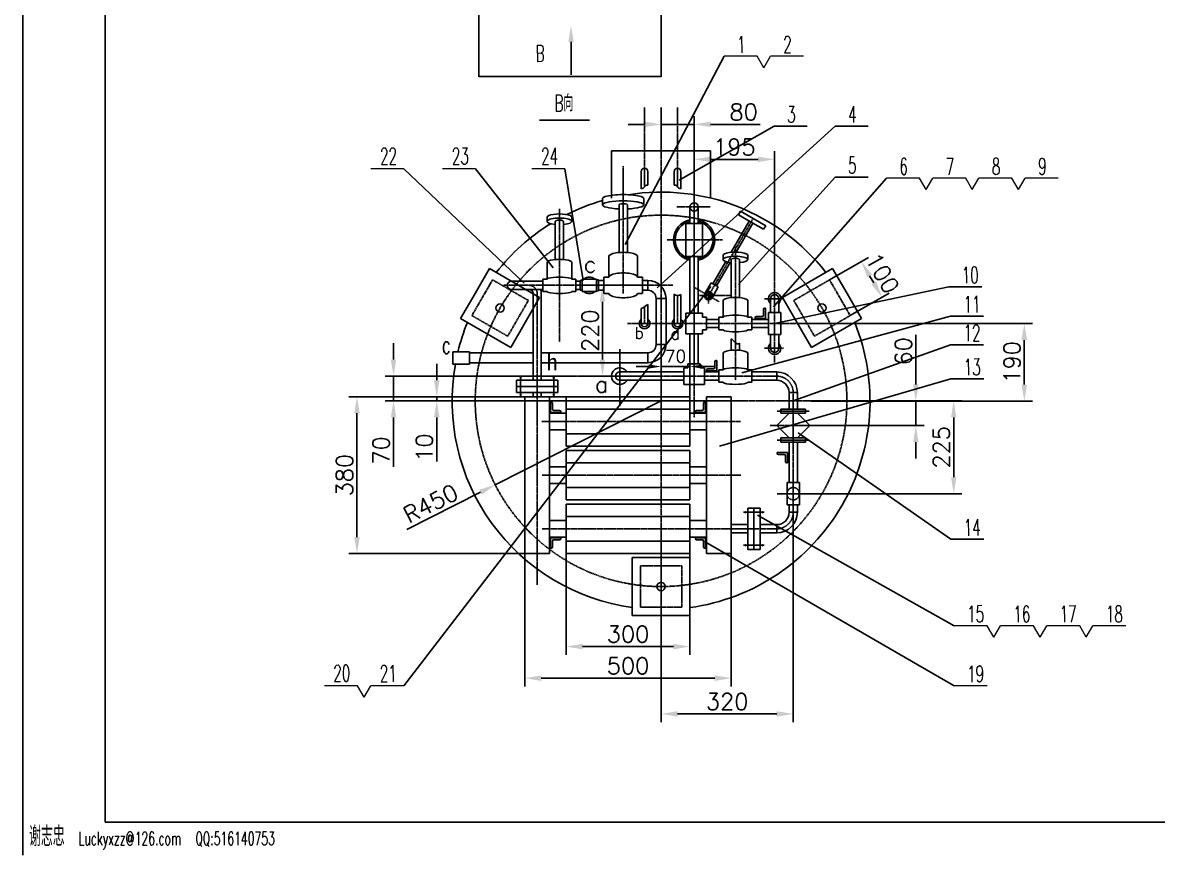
# Model space of a CAD drawing. Header units: inches. Extents: x 0 to 7007, y -4752 to 4752.
# Drawn here: x 0 to 2748, y 7 to 2018 of the extents above; entities that cross this region are included whole.
import ezdxf

# ---------------------------------------------------------------- set-up
doc = ezdxf.new("R2010")
doc.units = ezdxf.units.IN
doc.header["$MEASUREMENT"] = 0
doc.linetypes.add('DASHED2', pattern=[0.375, 0.25, -0.125])
doc.linetypes.add('DHX', pattern=[3.36, 2.5, -0.4, 0.06, -0.4])
doc.layers.add('jj', color=1, linetype='Continuous')
doc.layers.add('图层3', color=7, linetype='DASHED2')
doc.layers.add('细直线', color=7, linetype='Continuous', lineweight=15)
doc.styles.add('HZ', font='txt.shx', dxfattribs={"width": 0.6, "height": 5, "bigfont": 'hztxt.shx'})
doc.styles.get("Standard").update_dxf_attribs({"font": 'txt', "bigfont": 'gbcbig.shx'})
doc.dimstyles.get("Standard").update_dxf_attribs({"dimtxt": 0.18, "dimasz": 0.18, "dimexe": 0.18, "dimexo": 0.0625, "dimgap": 0.09, "dimtad": 0, "dimtih": 1, "dimtoh": 1, "dimdec": 4, "dimzin": 0, "dimdsep": 46, "dimtxsty": 'Standard', "dimcen": 0.09, "dimadec": 0, "dimazin": 0, "dimtfac": 1, "dimtdec": 4, "dimtofl": 0, "dimtmove": 0, "dimatfit": 3, "dimfxl": 0, "dimtolj": 1, "dimtzin": 0, "dimarcsym": 0})
doc.dimstyles.new('xie大字体ISO-25', dxfattribs={"dimtxt": 40, "dimasz": 40, "dimexe": 20, "dimexo": 0, "dimgap": 10, "dimtad": 1, "dimtxsty": 'Standard', "dimcen": 2.5, "dimadec": 0, "dimazin": 0, "dimtfac": 1, "dimtmove": 0, "dimatfit": 3, "dimfxl": 0, "dimarcsym": 0})

# ---------------------------------------------------------------- blocks, each defined once
blk = doc.blocks.new('*D46')
at = {"color": 0, "lineweight": -2}
for p, q in [((1865.9, 891), (1865.9, 322.3)), ((1545.9, 761), (1545.9, 322.3)), ((1585.9, 342.3), (1825.9, 342.3))]:
    blk.add_line(p, q, dxfattribs=at)
at = {"color": 0}
for points in [[(1585.9, 349), (1585.9, 335.6), (1545.9, 342.3)], [(1825.9, 349), (1825.9, 335.6), (1865.9, 342.3)]]:
    blk.add_solid(points, dxfattribs=at)
at = {"layer": 'DEFPOINTS', "color": 0}
for p in [(1865.9, 891), (1545.9, 761), (1865.9, 342.3)]:
    blk.add_point(p, dxfattribs=at)
at = {"color": 0, "insert": (1705.9, 372.3), "char_height": 40, "attachment_point": 5}
blk.add_mtext('320', dxfattribs=at)
blk = doc.blocks.new('*D47')
at = {"color": 0, "lineweight": -2}
for p, q in [((1002.7, 1151), (1002.7, 1191)), ((1315.9, 1111), (982.7, 1111)), ((1315.9, 1101), (982.7, 1101)), ((1002.7, 1111), (1002.7, 1101)), ((1002.7, 1061), (1002.7, 954.3))]:
    blk.add_line(p, q, dxfattribs=at)
at = {"color": 0}
for points in [[(996, 1151), (1009.3, 1151), (1002.7, 1111)], [(996, 1061), (1009.3, 1061), (1002.7, 1101)]]:
    blk.add_solid(points, dxfattribs=at)
at = {"layer": 'DEFPOINTS', "color": 0}
for p in [(1002.7, 1101), (1315.9, 1111), (1315.9, 1101)]:
    blk.add_point(p, dxfattribs=at)
at = {"color": 0, "insert": (972.7, 987.7), "char_height": 40, "attachment_point": 5, "rotation": 90}
blk.add_mtext('10', dxfattribs=at)
blk = doc.blocks.new('*D48')
at = {"color": 0, "lineweight": -2}
for p, q in [((1545.9, 1693.7), (1545.9, 1791.1)), ((1625.8, 1606.6), (1625.8, 1791.1)), ((1505.9, 1771.1), (1465.9, 1771.1)), ((1545.9, 1771.1), (1625.8, 1771.1)), ((1665.8, 1771.1), (1785.8, 1771.1))]:
    blk.add_line(p, q, dxfattribs=at)
at = {"color": 0}
for points in [[(1505.9, 1777.8), (1505.9, 1764.5), (1545.9, 1771.1)], [(1665.8, 1777.8), (1665.8, 1764.5), (1625.8, 1771.1)]]:
    blk.add_solid(points, dxfattribs=at)
at = {"layer": 'DEFPOINTS', "color": 0}
for p in [(1625.8, 1771.1), (1545.9, 1693.7), (1625.8, 1606.6)]:
    blk.add_point(p, dxfattribs=at)
at = {"color": 0, "insert": (1745.8, 1801.1), "char_height": 40, "attachment_point": 5}
blk.add_mtext('80', dxfattribs=at)
blk = doc.blocks.new('*D49')
at = {"color": 0, "lineweight": -2}
for p, q in [((1625.8, 1771.1), (1625.8, 1666.3)), ((1820.8, 1407.7), (1820.8, 1706.3)), ((1780.8, 1686.3), (1665.8, 1686.3))]:
    blk.add_line(p, q, dxfattribs=at)
at = {"color": 0}
for points in [[(1665.8, 1692.9), (1665.8, 1679.6), (1625.8, 1686.3)], [(1780.8, 1692.9), (1780.8, 1679.6), (1820.8, 1686.3)]]:
    blk.add_solid(points, dxfattribs=at)
at = {"layer": 'DEFPOINTS', "color": 0}
for p in [(1625.8, 1771.1), (1625.8, 1686.3), (1820.8, 1407.7)]:
    blk.add_point(p, dxfattribs=at)
at = {"color": 0, "insert": (1723.3, 1716.3), "char_height": 40, "attachment_point": 5}
blk.add_mtext('195', dxfattribs=at)
blk = doc.blocks.new('*D50')
at = {"color": 0, "lineweight": -2}
for p, q in [((1215.9, 1111), (789.5, 1111)), ((809.5, 1071), (809.5, 771)), ((1215.9, 731), (789.5, 731))]:
    blk.add_line(p, q, dxfattribs=at)
at = {"color": 0}
for points in [[(802.8, 1071), (816.1, 1071), (809.5, 1111)], [(802.8, 771), (816.1, 771), (809.5, 731)]]:
    blk.add_solid(points, dxfattribs=at)
at = {"layer": 'DEFPOINTS', "color": 0}
for p in [(1215.9, 1111), (809.5, 731), (1215.9, 731)]:
    blk.add_point(p, dxfattribs=at)
at = {"color": 0, "insert": (779.5, 921), "char_height": 40, "attachment_point": 5, "rotation": 90}
blk.add_mtext('380', dxfattribs=at)
blk = doc.blocks.new('*D51')
at = {"color": 0, "lineweight": -2}
for p, q in [((1215.9, 731), (1215.9, 408.9)), ((1715.9, 731), (1715.9, 408.9)), ((1255.9, 428.9), (1675.9, 428.9))]:
    blk.add_line(p, q, dxfattribs=at)
at = {"color": 0}
for points in [[(1255.9, 435.6), (1255.9, 422.2), (1215.9, 428.9)], [(1675.9, 435.6), (1675.9, 422.2), (1715.9, 428.9)]]:
    blk.add_solid(points, dxfattribs=at)
at = {"layer": 'DEFPOINTS', "color": 0}
for p in [(1215.9, 731), (1715.9, 731), (1715.9, 428.9)]:
    blk.add_point(p, dxfattribs=at)
at = {"color": 0, "insert": (1465.9, 458.9), "char_height": 40, "attachment_point": 5}
blk.add_mtext('500', dxfattribs=at)
blk = doc.blocks.new('*D54')
at = {"color": 0, "lineweight": -2}
for p, q in [((1953.9, 1394.3), (2048.2, 1448.8)), ((2050.9, 1404.1), (2060.9, 1386.8)), ((2003.9, 1307.7), (2098.2, 1362.2))]:
    blk.add_line(p, q, dxfattribs=at)
at = {"color": 0}
for points in [[(2056.7, 1407.5), (2045.1, 1400.8), (2030.9, 1438.8)], [(2066.7, 1390.2), (2055.1, 1383.5), (2080.9, 1352.2)]]:
    blk.add_solid(points, dxfattribs=at)
at = {"layer": 'DEFPOINTS', "color": 0}
for p in [(1953.9, 1394.3), (2080.9, 1352.2), (2003.9, 1307.7)]:
    blk.add_point(p, dxfattribs=at)
at = {"color": 0, "insert": (2081.9, 1410.5), "char_height": 40, "attachment_point": 5, "rotation": 300}
blk.add_mtext('100', dxfattribs=at)
blk = doc.blocks.new('*D55')
at = {"color": 0, "lineweight": -2}
for p, q in [((1500.9, 1381), (1384.1, 1381)), ((1404.1, 1341), (1404.1, 1201)), ((1545.9, 1161), (1384.1, 1161))]:
    blk.add_line(p, q, dxfattribs=at)
at = {"color": 0}
for points in [[(1397.4, 1341), (1410.7, 1341), (1404.1, 1381)], [(1397.4, 1201), (1410.7, 1201), (1404.1, 1161)]]:
    blk.add_solid(points, dxfattribs=at)
at = {"layer": 'DEFPOINTS', "color": 0}
for p in [(1500.9, 1381), (1404.1, 1161), (1545.9, 1161)]:
    blk.add_point(p, dxfattribs=at)
at = {"color": 0, "insert": (1374.1, 1271), "char_height": 40, "attachment_point": 5, "rotation": 90}
blk.add_mtext('220', dxfattribs=at)
blk = doc.blocks.new('*D56')
at = {"color": 0, "lineweight": -2}
for p, q in [((898, 1201), (898, 1241)), ((1329.6, 1161), (878, 1161)), ((898, 1161), (898, 1101)), ((1215.9, 1101), (878, 1101)), ((898, 1061), (898, 941))]:
    blk.add_line(p, q, dxfattribs=at)
at = {"color": 0}
for points in [[(891.3, 1201), (904.6, 1201), (898, 1161)], [(891.3, 1061), (904.6, 1061), (898, 1101)]]:
    blk.add_solid(points, dxfattribs=at)
at = {"layer": 'DEFPOINTS', "color": 0}
for p in [(1329.6, 1161), (898, 1101), (1215.9, 1101)]:
    blk.add_point(p, dxfattribs=at)
at = {"color": 0, "insert": (868, 981), "char_height": 40, "attachment_point": 5, "rotation": 90}
blk.add_mtext('70', dxfattribs=at)
blk = doc.blocks.new('*D57')
at = {"color": 0, "lineweight": -2}
for p, q in [((2162.8, 1141), (2162.8, 1261)), ((2119.2, 1101), (2182.8, 1101)), ((2162.8, 1041), (2162.8, 1101)), ((1865.9, 1041), (2182.8, 1041)), ((2162.8, 1001), (2162.8, 961))]:
    blk.add_line(p, q, dxfattribs=at)
at = {"color": 0}
for points in [[(2156.1, 1141), (2169.5, 1141), (2162.8, 1101)], [(2156.1, 1001), (2169.5, 1001), (2162.8, 1041)]]:
    blk.add_solid(points, dxfattribs=at)
at = {"layer": 'DEFPOINTS', "color": 0}
for p in [(2119.2, 1101), (2162.8, 1101), (1865.9, 1041)]:
    blk.add_point(p, dxfattribs=at)
at = {"color": 0, "insert": (2132.8, 1221), "char_height": 40, "attachment_point": 5, "rotation": 90}
blk.add_mtext('60', dxfattribs=at)
blk = doc.blocks.new('*D58')
at = {"color": 0, "lineweight": -2}
for p, q in [((2053.4, 1101), (2274.5, 1101)), ((2254.5, 916), (2254.5, 1061)), ((1895.9, 876), (2274.5, 876))]:
    blk.add_line(p, q, dxfattribs=at)
at = {"color": 0}
for points in [[(2247.9, 1061), (2261.2, 1061), (2254.5, 1101)], [(2247.9, 916), (2261.2, 916), (2254.5, 876)]]:
    blk.add_solid(points, dxfattribs=at)
at = {"layer": 'DEFPOINTS', "color": 0}
for p in [(2053.4, 1101), (2254.5, 1101), (1895.9, 876)]:
    blk.add_point(p, dxfattribs=at)
at = {"color": 0, "insert": (2224.5, 988.5), "char_height": 40, "attachment_point": 5, "rotation": 90}
blk.add_mtext('225', dxfattribs=at)
blk = doc.blocks.new('*D59')
at = {"color": 0, "lineweight": -2}
for p, q in [((1315.9, 731), (1315.9, 485.5)), ((1615.9, 731), (1615.9, 485.5)), ((1355.9, 505.5), (1575.9, 505.5))]:
    blk.add_line(p, q, dxfattribs=at)
at = {"color": 0}
for points in [[(1355.9, 512.2), (1355.9, 498.8), (1315.9, 505.5)], [(1575.9, 512.2), (1575.9, 498.8), (1615.9, 505.5)]]:
    blk.add_solid(points, dxfattribs=at)
at = {"layer": 'DEFPOINTS', "color": 0}
for p in [(1315.9, 731), (1615.9, 731), (1615.9, 505.5)]:
    blk.add_point(p, dxfattribs=at)
at = {"color": 0, "insert": (1465.9, 535.5), "char_height": 40, "attachment_point": 5}
blk.add_mtext('300', dxfattribs=at)
blk = doc.blocks.new('*D60')
at = {"color": 0, "lineweight": -2}
for p, q in [((1515.9, 1184.2), (1485.9, 1184.2)), ((1545.9, 1101), (1545.9, 1204.2)), ((1545.9, 1184.2), (1615.9, 1184.2)), ((1615.9, 1101), (1615.9, 1204.2)), ((1645.9, 1184.2), (1675.9, 1184.2))]:
    blk.add_line(p, q, dxfattribs=at)
at = {"color": 0}
for points in [[(1515.9, 1189.2), (1515.9, 1179.2), (1545.9, 1184.2)], [(1645.9, 1189.2), (1645.9, 1179.2), (1615.9, 1184.2)]]:
    blk.add_solid(points, dxfattribs=at)
at = {"layer": 'DEFPOINTS', "color": 0}
for p in [(1615.9, 1184.2), (1545.9, 1101), (1615.9, 1101)]:
    blk.add_point(p, dxfattribs=at)
at = {"color": 0, "insert": (1580.9, 1209.2), "char_height": 30, "attachment_point": 5}
blk.add_mtext('70', dxfattribs=at)
blk = doc.blocks.new('*D61')
at = {"color": 0, "lineweight": -2}
for p, q in [((1893, 1288.5), (2445.5, 1288.5)), ((2425.5, 1248.5), (2425.5, 1140.4)), ((1909.4, 1100.4), (2445.5, 1100.4))]:
    blk.add_line(p, q, dxfattribs=at)
at = {"color": 0}
for points in [[(2418.8, 1248.5), (2432.2, 1248.5), (2425.5, 1288.5)], [(2418.8, 1140.4), (2432.2, 1140.4), (2425.5, 1100.4)]]:
    blk.add_solid(points, dxfattribs=at)
at = {"layer": 'DEFPOINTS', "color": 0}
for p in [(1893, 1288.5), (1909.4, 1100.4), (2425.5, 1100.4)]:
    blk.add_point(p, dxfattribs=at)
at = {"color": 0, "insert": (2395.5, 1194.4), "char_height": 40, "attachment_point": 5, "rotation": 90}
blk.add_mtext('190', dxfattribs=at)
blk = doc.blocks.new('*D72')
at = {"color": 0, "lineweight": -2}
for p, q in [((1545.9, 1101), (1144.4, 897.8)), ((930.2, 789.4), (1108.7, 879.7))]:
    blk.add_line(p, q, dxfattribs=at)
at = {"color": 0}
blk.add_solid([(1105.7, 885.6), (1111.7, 873.7), (1144.4, 897.8)], dxfattribs=at)
at = {"layer": 'DEFPOINTS', "color": 0}
for p in [(1545.9, 1101), (1144.4, 897.8)]:
    blk.add_point(p, dxfattribs=at)
at = {"color": 0, "insert": (988.1, 852.3), "char_height": 40, "attachment_point": 5, "rotation": 26.85}
blk.add_mtext('R450', dxfattribs=at)
blk = doc.blocks.new('*D160')
at = {"layer": 'DEFPOINTS', "color": 0}
for p in [(1545.9, 2540.3), (1104.9, 2236.3), (1104.9, 1886.7)]:
    blk.add_point(p, dxfattribs=at)
at = {"layer": 'jj', "color": 0, "lineweight": -2}
for p, q in [((1545.9, 2540.2), (1545.9, 1886.6)), ((1104.9, 2236.2), (1104.9, 1886.6)), ((1105, 1886.7), (1324.7, 1886.7)), ((1545.7, 1886.7), (1326, 1886.7))]:
    blk.add_line(p, q, dxfattribs=at)
at = {"layer": 'jj', "color": 0}
for points in [[(1105, 1886.8), (1105, 1886.7), (1104.9, 1886.7)], [(1545.7, 1886.8), (1545.7, 1886.7), (1545.9, 1886.7)]]:
    blk.add_solid(points, dxfattribs=at)
at = {"layer": 'jj', "color": 0, "insert": (1325.4, 1886.7), "char_height": 0.18, "attachment_point": 5}
blk.add_mtext('\\A1;441.0000', dxfattribs=at)

msp = doc.modelspace()

# ---------------------------------------------------------------- linework, layer by layer
at = {"color": 0}
for p, q in [((0.00001, 4752), (0.00001, 0)), ((200.00001, 4672), (200.00001, 80)), ((1459.21632, 1480.01363), (1698.47903, 1936.14069)), ((1251.56133, 1781.11001), (1372.71938, 1781.11001)), ((1536.38592, 1374.90524), (1967.28715, 1766.88428)), ((1819.74167, 1766.88428), (1589.98839, 1636.07506)), ((1819.74167, 1766.88428), (1899.74167, 1766.88428)), ((1967.28715, 1766.88428), (2047.28715, 1766.88428)), ((1665.85114, 1706.99573), (1425.85114, 1706.99573)), ((1425.85114, 1706.99573), (1425.85114, 1592.56057)), ((1665.85114, 1706.99573), (1665.85114, 1592.56057)), ((1214.65793, 1386.27868), (923.05047, 1663.16467)), ((1284.38747, 1423.46552), (1096.87382, 1663.16467)), ((1356.98812, 1392.73553), (1313.16872, 1663.16467)), ((1497.85114, 1614.72401), (1497.85114, 1656.99573)), ((1513.85114, 1623.42179), (1513.85114, 1656.99573)), ((1577.85114, 1623.42179), (1577.85114, 1656.99573)), ((1593.85114, 1614.72401), (1593.85114, 1656.99573)), ((1732.96698, 1382.68028), (1967.28715, 1643.52582)), ((1818.20144, 1328.86072), (2091.56944, 1640.57207)), ((1967.28715, 1643.52582), (2047.28715, 1643.52582)), ((1404.17818, 1575.99573), (1404.17818, 1590.99573)), ((1444.17818, 1460.57887), (1444.17818, 1575.99573)), ((1464.17818, 1460.57887), (1464.17818, 1575.99573)), ((1504.17818, 1590.99573), (1504.17818, 1575.99573)), ((1615.84727, 1530.99573), (1615.84727, 1570.99573)), ((1635.84727, 1530.99573), (1635.84727, 1570.99573)), ((1269.72228, 1535.99573), (1269.72228, 1545.99573)), ((1329.72228, 1535.99573), (1329.72228, 1545.99573)), ((1738.54025, 1560.55721), (1733.54025, 1551.89696)), ((1733.54025, 1551.89696), (1768.18127, 1531.89696)), ((1799.16203, 1525.55721), (1738.54025, 1560.55721)), ((1289.72228, 1443.5382), (1289.72228, 1535.99573)), ((1309.72228, 1443.5382), (1309.72228, 1535.99573)), ((1645.84727, 1530.99573), (1605.84727, 1530.99573)), ((1605.84727, 1530.99573), (1605.84727, 1450.99573)), ((1645.84727, 1530.99573), (1645.84727, 1450.99573)), ((1715.70597, 1461.00708), (1759.52101, 1536.89696)), ((1727.51772, 1461.46562), (1768.18127, 1531.89696)), ((1768.18127, 1531.89696), (1794.16203, 1516.89696)), ((1794.16203, 1516.89696), (1799.16203, 1525.55721)), ((1269.72228, 1395.99573), (1269.72228, 1435.99573)), ((1329.72228, 1395.99573), (1329.72228, 1435.99573)), ((1419.17818, 1400.99573), (1419.17818, 1450.99573)), ((1489.17818, 1400.99573), (1489.17818, 1450.99573)), ((1645.84727, 1450.99573), (1605.84727, 1450.99573)), ((1615.84727, 1313.47804), (1615.84727, 1450.99573)), ((1635.84727, 1313.47804), (1635.84727, 1450.99573)), ((1671.52101, 1384.47649), (1702.65568, 1438.40331)), ((1680.18127, 1379.47649), (1712.96154, 1436.25359)), ((1695.84727, 1443.47804), (1695.84727, 1453.47804)), ((1715.84727, 1351.02051), (1715.84727, 1443.47804)), ((1735.84727, 1351.02051), (1735.84727, 1443.47804)), ((1755.84727, 1443.47804), (1755.84727, 1453.47804)), ((1095.51793, 1360.99573), (1130.51793, 1421.6175)), ((1251.76149, 1351.6175), (1130.51793, 1421.6175)), ((1961.18435, 1421.6175), (1839.94079, 1351.6175)), ((1996.18435, 1360.99573), (1961.18435, 1421.6175)), ((1666.60334, 1378.14079), (923.05047, 410.61678)), ((1259.72228, 1390.99573), (1183.55641, 1390.99573)), ((1269.72228, 1395.99573), (1259.72228, 1395.99573)), ((1259.72228, 1370.99573), (1259.72228, 1395.99573)), ((1339.72228, 1395.99573), (1329.72228, 1395.99573)), ((1339.72228, 1370.99573), (1339.72228, 1395.99573)), ((1339.72228, 1390.99573), (1349.72228, 1390.99573)), ((1354.72228, 1392.99573), (1349.72228, 1392.99573)), ((1349.72228, 1392.99573), (1349.72228, 1380.99573)), ((1349.72228, 1368.99573), (1349.72228, 1380.99573)), ((1354.72228, 1390.99573), (1354.72228, 1395.99573)), ((1354.72228, 1395.99573), (1389.36329, 1395.99573)), ((1354.72228, 1392.99573), (1354.72228, 1365.99573)), ((1354.72228, 1390.99573), (1354.72228, 1392.99573)), ((1389.36329, 1395.99573), (1389.36329, 1390.99573)), ((1389.36329, 1365.99573), (1389.36329, 1393.99573)), ((1389.36329, 1390.99573), (1389.36329, 1393.99573)), ((1389.36329, 1393.99573), (1394.36329, 1393.99573)), ((1394.36329, 1393.99573), (1394.36329, 1380.99573)), ((1407.50523, 1392.99573), (1394.36329, 1392.99573)), ((1394.36329, 1367.99573), (1394.36329, 1380.99573)), ((1419.17818, 1400.99573), (1407.50523, 1400.99573)), ((1407.50523, 1370.99573), (1407.50523, 1400.99573)), ((1489.17818, 1400.99573), (1500.85114, 1400.99573)), ((1500.85114, 1370.99573), (1500.85114, 1400.99573)), ((1500.85114, 1392.99573), (1513.85114, 1392.99573)), ((1513.85114, 1392.99573), (1513.85114, 1368.99573)), ((1513.85114, 1368.99573), (1513.85114, 1392.99573)), ((1652.19089, 1360.99573), (1667.19089, 1386.97649)), ((1667.19089, 1386.97649), (1684.51139, 1376.97649)), ((1684.51139, 1376.97649), (1669.51139, 1350.99573)), ((1820.84727, 1288.47804), (2242.53268, 1377.26014)), ((2242.53268, 1377.26014), (2322.53268, 1377.26014)), ((1095.51793, 1360.99573), (1060.51793, 1300.37395)), ((1181.76149, 1230.37395), (1251.76149, 1351.6175)), ((1259.72228, 1370.99573), (1183.55641, 1370.99573)), ((1235.85114, 1150.99573), (1235.85114, 1360.99573)), ((1255.85114, 1150.99573), (1255.85114, 1360.99573)), ((1259.72228, 1370.99573), (1259.72228, 1365.99573)), ((1269.72228, 1365.99573), (1259.72228, 1365.99573)), ((1339.72228, 1365.99573), (1329.72228, 1365.99573)), ((1339.72228, 1370.99573), (1339.72228, 1365.99573)), ((1339.72228, 1370.99573), (1349.72228, 1370.99573)), ((1354.72228, 1368.99573), (1349.72228, 1368.99573)), ((1354.72228, 1365.99573), (1389.36329, 1365.99573)), ((1389.36329, 1367.99573), (1394.36329, 1367.99573)), ((1407.50523, 1368.99573), (1394.36329, 1368.99573)), ((1407.50523, 1370.99573), (1407.50523, 1360.99573)), ((1419.17818, 1360.99573), (1407.50523, 1360.99573)), ((1489.17818, 1360.99573), (1500.85114, 1360.99573)), ((1500.85114, 1370.99573), (1500.85114, 1360.99573)), ((1500.85114, 1368.99573), (1513.85114, 1368.99573)), ((1533.85114, 1348.99573), (1557.85114, 1348.99573)), ((1533.85114, 1348.99573), (1533.85114, 1237.48904)), ((1557.85114, 1348.99573), (1557.85114, 1237.48904)), ((1577.85114, 1288.47804), (1577.85114, 1359.53209)), ((1593.85114, 1288.47804), (1593.85114, 1359.06113)), ((1810.84727, 1315.47804), (1810.84727, 1348.47804)), ((1830.84727, 1315.47804), (1830.84727, 1348.47804)), ((1839.94079, 1351.6175), (1909.94079, 1230.37395)), ((1996.18435, 1360.99573), (2031.18435, 1300.37395)), ((1497.85114, 1288.47804), (1497.85114, 1324.60461)), ((1513.85114, 1288.47804), (1513.85114, 1334.81855)), ((1695.84727, 1303.47804), (1695.84727, 1343.47804)), ((1755.84727, 1303.47804), (1755.84727, 1343.47804)), ((1793.82022, 1308.37631), (1793.82022, 1322.37631)), ((1796.82022, 1325.37631), (1798.82022, 1325.37631)), ((1798.82022, 1300.37631), (1798.82022, 1325.37631)), ((1060.51793, 1300.37395), (1181.76149, 1230.37395)), ((1615.84727, 1313.47804), (1605.84727, 1313.47804)), ((1605.84727, 1313.47804), (1605.84727, 1288.47804)), ((1615.84727, 1313.47804), (1645.84727, 1313.47804)), ((1645.84727, 1313.47804), (1645.84727, 1303.47804)), ((1645.84727, 1303.47804), (1650.84727, 1303.47804)), ((1650.84727, 1303.47804), (1655.84727, 1303.47804)), ((1655.84727, 1303.47804), (1655.84727, 1273.47804)), ((1685.84727, 1298.47804), (1655.84727, 1298.47804)), ((1695.84727, 1303.47804), (1685.84727, 1303.47804)), ((1685.84727, 1278.47804), (1685.84727, 1303.47804)), ((1741.04107, 1169.11118), (2246.9264, 1306.48945)), ((1765.84727, 1303.47804), (1755.84727, 1303.47804)), ((1765.84727, 1278.47804), (1765.84727, 1303.47804)), ((1765.84727, 1298.47804), (1805.84727, 1298.47804)), ((1773.82022, 1300.37631), (1773.82022, 1302.37631)), ((1773.82022, 1300.37631), (1798.82022, 1300.37631)), ((1776.82022, 1305.37631), (1790.82022, 1305.37631)), ((1805.84727, 1261.47804), (1805.84727, 1315.47804)), ((1805.84727, 1315.47804), (1835.84727, 1315.47804)), ((1835.84727, 1315.47804), (1835.84727, 1261.47804)), ((1909.94079, 1230.37395), (2031.18435, 1300.37395)), ((2246.9264, 1306.48945), (2326.9264, 1306.48945)), ((1545.85114, 1288.47804), (1545.85114, 1180.61881)), ((1605.84727, 1263.47804), (1605.84727, 1288.47804)), ((1625.84727, 1288.47804), (1625.84727, 1180.61881)), ((1645.84727, 1263.47804), (1645.84727, 1273.47804)), ((1655.84727, 1273.47804), (1645.84727, 1273.47804)), ((1685.84727, 1278.47804), (1655.84727, 1278.47804)), ((1685.84727, 1278.47804), (1685.84727, 1273.47804)), ((1695.84727, 1273.47804), (1685.84727, 1273.47804)), ((1765.84727, 1273.47804), (1755.84727, 1273.47804)), ((1765.84727, 1278.47804), (1805.84727, 1278.47804)), ((1765.84727, 1278.47804), (1765.84727, 1273.47804)), ((1557.85114, 1237.48904), (1533.85114, 1237.48904)), ((1557.85114, 1237.48904), (1533.85114, 1237.48904)), ((1615.84727, 1263.47804), (1605.84727, 1263.47804)), ((1615.84727, 1193.48904), (1615.84727, 1263.47804)), ((1615.84727, 1263.47804), (1645.84727, 1263.47804)), ((1635.84727, 1193.48904), (1635.84727, 1263.47804)), ((1715.84727, 1223.5382), (1715.84727, 1251.04397)), ((1735.84727, 1223.5382), (1735.84727, 1240.61369)), ((1805.84727, 1261.47804), (1835.84727, 1261.47804)), ((1810.84727, 1261.47804), (1810.84727, 1228.47804)), ((1810.84727, 1261.47804), (1810.84727, 1228.47804)), ((1830.84727, 1261.47804), (1830.84727, 1228.47804)), ((1830.84727, 1261.47804), (1830.84727, 1228.47804)), ((1865.85114, 1100.99573), (2246.9264, 1236.65407)), ((2246.9264, 1236.65407), (2326.9264, 1236.65407)), ((1041.98836, 1220.17365), (1041.98836, 1190.17365)), ((1041.98836, 1220.17365), (1081.98836, 1220.17365)), ((1081.98836, 1220.17365), (1081.98836, 1190.17365)), ((1235.85114, 1217.48904), (1081.98836, 1217.48904)), ((1081.98836, 1217.48904), (1081.98836, 1193.48904)), ((1336.38229, 1217.48904), (1255.85114, 1217.48904)), ((1475.85501, 1217.48904), (1336.38229, 1217.48904)), ((1513.85114, 1217.48904), (1475.85501, 1217.48904)), ((1513.85114, 1217.48904), (1513.85114, 1193.48904)), ((1545.85114, 1234.54842), (1545.85114, 1182.22024)), ((1625.84727, 1227.54967), (1625.84727, 1217.48904)), ((1695.84727, 1215.99573), (1695.84727, 1193.48904)), ((1755.84727, 1215.99573), (1755.84727, 1193.48904)), ((1081.98836, 1190.17365), (1041.98836, 1190.17365)), ((1235.85114, 1193.48904), (1081.98836, 1193.48904)), ((1335.85501, 1193.48904), (1255.85114, 1193.48904)), ((1475.85501, 1193.48904), (1335.85501, 1193.48904)), ((1513.85114, 1193.48904), (1475.85501, 1193.48904)), ((1610.84727, 1185.99573), (1610.84727, 1190.99573)), ((1610.84727, 1190.99573), (1640.84727, 1190.99573)), ((1610.84727, 1180.99573), (1610.84727, 1185.99573)), ((1615.84727, 1190.99573), (1615.84727, 1193.48904)), ((1625.84727, 1193.48904), (1625.84727, 1182.22024)), ((1635.84727, 1190.99573), (1635.84727, 1193.48904)), ((1640.84727, 1190.99573), (1640.84727, 1180.99573)), ((1675.99972, 1181.58481), (1675.99972, 1195.58481)), ((1678.99972, 1198.58481), (1680.99972, 1198.58481)), ((1680.99972, 1173.58481), (1680.99972, 1198.58481)), ((1695.84727, 1175.99573), (1695.84727, 1193.48904)), ((1755.84727, 1175.99573), (1755.84727, 1193.48904)), ((1203.84711, 1154.85243), (1207.65055, 1158.27881)), ((1207.55546, 1155.04277), (1204.22744, 1158.27881)), ((1205.85114, 1155.99573), (1205.85114, 1160.99573)), ((1205.85114, 1150.99573), (1205.85114, 1155.99573)), ((1287.85517, 1154.85243), (1284.05173, 1158.27881)), ((1284.14682, 1155.04277), (1287.47484, 1158.27881)), ((1285.85114, 1155.99573), (1285.85114, 1160.99573)), ((1285.85114, 1150.99573), (1285.85114, 1155.99573)), ((1600.84727, 1170.99573), (1445.85114, 1170.99573)), ((1600.84727, 1150.99573), (1600.84727, 1180.99573)), ((1600.84727, 1180.99573), (1610.84727, 1180.99573)), ((1650.84727, 1180.99573), (1640.84727, 1180.99573)), ((1650.84727, 1150.99573), (1650.84727, 1180.99573)), ((1685.84727, 1170.99573), (1650.84727, 1170.99573)), ((1655.99972, 1173.58481), (1655.99972, 1175.58481)), ((1655.99972, 1173.58481), (1680.99972, 1173.58481)), ((1658.99972, 1178.58481), (1672.99972, 1178.58481)), ((1695.84727, 1175.99573), (1685.84727, 1175.99573)), ((1685.84727, 1150.99573), (1685.84727, 1175.99573)), ((1687.33597, 991.22875), (2247.3892, 1154.46017)), ((1765.84727, 1175.99573), (1755.84727, 1175.99573)), ((1765.84727, 1150.99573), (1765.84727, 1175.99573)), ((1825.85114, 1170.99573), (1765.84727, 1170.99573)), ((1825.85114, 1170.99573), (1825.85114, 1150.99573)), ((2247.3892, 1154.46017), (2327.3892, 1154.46017)), ((1195.85114, 1150.99573), (1295.85114, 1150.99573)), ((1195.85114, 1120.99573), (1195.85114, 1150.99573)), ((1195.85114, 1135.99573), (1295.85114, 1135.99573)), ((1205.85114, 1120.99573), (1205.85114, 1150.99573)), ((1285.85114, 1120.99573), (1285.85114, 1150.99573)), ((1295.85114, 1120.99573), (1295.85114, 1150.99573)), ((1600.84727, 1150.99573), (1445.85114, 1150.99573)), ((1600.84727, 1150.99573), (1600.84727, 1140.99573)), ((1600.84727, 1140.99573), (1625.84727, 1140.99573)), ((1650.84727, 1140.99573), (1625.84727, 1140.99573)), ((1685.84727, 1150.99573), (1650.84727, 1150.99573)), ((1650.84727, 1150.99573), (1650.84727, 1140.99573)), ((1685.84727, 1150.99573), (1685.84727, 1145.99573)), ((1695.84727, 1145.99573), (1685.84727, 1145.99573)), ((1765.84727, 1145.99573), (1755.84727, 1145.99573)), ((1825.85114, 1150.99573), (1765.84727, 1150.99573)), ((1765.84727, 1150.99573), (1765.84727, 1145.99573)), ((1195.85114, 1120.99573), (1295.85114, 1120.99573)), ((1203.84711, 1117.13903), (1207.65055, 1113.71265)), ((1207.55546, 1116.94869), (1204.22744, 1113.71265)), ((1205.85114, 1120.99573), (1205.85114, 1115.99573)), ((1205.85114, 1115.99573), (1205.85114, 1110.99573)), ((1205.85114, 1115.99573), (1205.85114, 1110.99573)), ((1275.85114, 1120.99573), (1215.85114, 1120.99573)), ((1275.85114, 1110.99573), (1215.85114, 1110.99573)), ((1215.85114, 1110.99573), (1215.85114, 730.99573)), ((1235.85114, 1110.99573), (1235.85114, 1120.99573)), ((1255.85114, 1110.99573), (1255.85114, 1120.99573)), ((1275.85114, 1110.99573), (1275.85114, 1089.96439)), ((1287.85517, 1117.13903), (1284.05173, 1113.71265)), ((1284.14682, 1116.94869), (1287.47484, 1113.71265)), ((1285.85114, 1120.99573), (1285.85114, 1115.99573)), ((1285.85114, 1115.99573), (1285.85114, 1110.99573)), ((1285.85114, 1115.99573), (1285.85114, 1110.99573)), ((1315.85114, 1050.99573), (1315.85114, 1110.99573)), ((1315.85114, 1110.99573), (1470.08279, 1110.99573)), ((1470.08279, 1110.99573), (1615.85114, 1110.99573)), ((1615.85114, 1110.99573), (1615.85114, 990.99573)), ((1655.85114, 1110.99573), (1655.85114, 1089.96439)), ((1655.85114, 1110.99573), (1715.85114, 1110.99573)), ((1715.85114, 1110.99573), (1715.85114, 730.99573)), ((1855.85114, 1120.99573), (1855.85114, 1080.99573)), ((1855.85114, 1120.99573), (1875.85114, 1120.99573)), ((1875.85114, 1120.99573), (1875.85114, 1080.99573)), ((1275.85114, 1070.99573), (1275.85114, 1092.02706)), ((1279.85114, 1097.99573), (1277.85114, 1097.99573)), ((1277.85114, 1072.99573), (1277.85114, 1097.99573)), ((1302.85114, 1072.99573), (1277.85114, 1072.99573)), ((1282.85114, 1080.99573), (1282.85114, 1094.99573)), ((1299.85114, 1077.99573), (1285.85114, 1077.99573)), ((1302.85114, 1072.99573), (1302.85114, 1074.99573)), ((1315.85114, 1080.99573), (1470.08279, 1080.99573)), ((1470.08279, 1080.99573), (1615.85114, 1080.99573)), ((1628.85114, 1072.99573), (1628.85114, 1074.99573)), ((1628.85114, 1072.99573), (1653.85114, 1072.99573)), ((1631.85114, 1077.99573), (1645.85114, 1077.99573)), ((1648.85114, 1080.99573), (1648.85114, 1094.99573)), ((1651.85114, 1097.99573), (1653.85114, 1097.99573)), ((1653.85114, 1072.99573), (1653.85114, 1097.99573)), ((1655.85114, 1070.99573), (1655.85114, 1092.02706)), ((1895.85114, 1075.99573), (1826.89786, 1075.99573)), ((1835.85114, 1070.99573), (1835.85114, 1080.99573)), ((1835.85114, 1080.99573), (1865.85114, 1080.99573)), ((1835.85114, 1075.99573), (1904.80442, 1075.99573)), ((1865.85114, 1080.99573), (1865.85114, 1000.99573)), ((1865.85114, 1000.99573), (1865.85114, 1080.99573)), ((1895.85114, 1080.99573), (1865.85114, 1080.99573)), ((1895.85114, 1080.99573), (1895.85114, 1070.99573)), ((1315.85114, 1070.99573), (1275.85114, 1070.99573)), ((1275.85114, 730.99573), (1275.85114, 1070.99573)), ((1315.85114, 990.99573), (1315.85114, 1050.99573)), ((1615.85114, 1070.99573), (1655.85114, 1070.99573)), ((1655.85114, 730.99573), (1655.85114, 1070.99573)), ((1855.85114, 1070.99573), (1825.85114, 1040.99573)), ((1875.85114, 1070.99573), (1835.85114, 1070.99573)), ((1875.85114, 1070.99573), (1905.85114, 1040.99573)), ((1875.85114, 1070.99573), (1895.85114, 1070.99573)), ((1315.85114, 1030.99573), (1275.85114, 1030.99573)), ((1470.08279, 1020.99573), (1315.85114, 1020.99573)), ((1615.85114, 1020.99573), (1470.08279, 1020.99573)), ((1615.85114, 1030.99573), (1655.85114, 1030.99573)), ((1855.85114, 1010.99573), (1825.85114, 1040.99573)), ((1875.85114, 1010.99573), (1905.85114, 1040.99573)), ((1877.51076, 1023.31188), (2247.3892, 765.60194)), ((1470.08279, 990.99573), (1315.85114, 990.99573)), ((1615.85114, 990.99573), (1470.08279, 990.99573)), ((1895.85114, 1005.99573), (1826.89786, 1005.99573)), ((1875.85114, 1010.99573), (1835.85114, 1010.99573)), ((1835.85114, 1010.99573), (1835.85114, 1000.99573)), ((1835.85114, 1005.99573), (1904.80442, 1005.99573)), ((1835.85114, 1000.99573), (1865.85114, 1000.99573)), ((1855.85114, 1000.99573), (1855.85114, 902.99573)), ((1895.85114, 1000.99573), (1865.85114, 1000.99573)), ((1875.85114, 1010.99573), (1895.85114, 1010.99573)), ((1875.85114, 1000.99573), (1875.85114, 902.99573)), ((1895.85114, 1010.99573), (1895.85114, 1000.99573)), ((1315.85114, 920.99573), (1315.85114, 980.99573)), ((1315.85114, 980.99573), (1470.08279, 980.99573)), ((1470.08279, 980.99573), (1615.85114, 980.99573)), ((1615.85114, 980.99573), (1615.85114, 860.99573)), ((1827.30615, 975.80526), (1852.30615, 975.80526)), ((1827.30615, 975.80526), (1827.30615, 973.80526)), ((1830.30615, 970.80526), (1844.30615, 970.80526)), ((1847.30615, 967.80526), (1847.30615, 953.80526)), ((1852.30615, 975.80526), (1852.30615, 950.80526)), ((1315.85114, 940.99573), (1275.85114, 940.99573)), ((1315.85114, 950.99573), (1470.08279, 950.99573)), ((1470.08279, 950.99573), (1615.85114, 950.99573)), ((1615.85114, 940.99573), (1655.85114, 940.99573)), ((1850.30615, 950.80526), (1852.30615, 950.80526)), ((1315.85114, 860.99573), (1315.85114, 920.99573)), ((1315.85114, 900.99573), (1275.85114, 900.99573)), ((1470.08279, 890.99573), (1315.85114, 890.99573)), ((1615.85114, 890.99573), (1470.08279, 890.99573)), ((1615.85114, 900.99573), (1655.85114, 900.99573)), ((1850.85114, 848.99573), (1850.85114, 902.99573)), ((1850.85114, 902.99573), (1880.85114, 902.99573)), ((1880.85114, 902.99573), (1880.85114, 848.99573)), ((1470.08279, 860.99573), (1315.85114, 860.99573)), ((1615.85114, 860.99573), (1470.08279, 860.99573)), ((1895.85114, 875.99573), (1826.89786, 875.99573)), ((1315.85114, 790.99573), (1315.85114, 850.99573)), ((1315.85114, 850.99573), (1470.08279, 850.99573)), ((1470.08279, 850.99573), (1615.85114, 850.99573)), ((1615.85114, 850.99573), (1615.85114, 730.99573)), ((1750.85114, 830.99573), (1745.85114, 830.99573)), ((1750.85114, 830.99573), (1745.85114, 830.99573)), ((1751.99444, 832.99976), (1748.56806, 829.19631)), ((1751.8041, 829.29141), (1748.56806, 832.61943)), ((1755.85114, 830.99573), (1750.85114, 830.99573)), ((1755.85114, 840.99573), (1755.85114, 740.99573)), ((1755.85114, 840.99573), (1785.85114, 840.99573)), ((1755.85114, 830.99573), (1785.85114, 830.99573)), ((1770.85114, 840.99573), (1770.85114, 740.99573)), ((1785.85114, 840.99573), (1785.85114, 740.99573)), ((1785.85114, 830.99573), (1790.85114, 830.99573)), ((1789.70784, 832.99976), (1793.13422, 829.19631)), ((1789.89818, 829.29141), (1793.13422, 832.61943)), ((1790.85114, 830.99573), (1795.85114, 830.99573)), ((1850.85114, 848.99573), (1880.85114, 848.99573)), ((1855.85114, 848.99573), (1855.85114, 830.99573)), ((1855.85114, 830.99573), (1875.85114, 830.99573)), ((1875.85114, 848.99573), (1875.85114, 830.99573)), ((1315.85114, 810.99573), (1275.85114, 810.99573)), ((1315.85114, 820.99573), (1470.08279, 820.99573)), ((1470.08279, 820.99573), (1615.85114, 820.99573)), ((1615.85114, 810.99573), (1655.85114, 810.99573)), ((1715.85114, 800.99573), (1755.85114, 800.99573)), ((1779.50393, 823.82774), (2255.62428, 555.7903)), ((1785.85114, 800.99573), (1825.85114, 800.99573)), ((1825.85114, 800.99573), (1825.85114, 780.99573)), ((1315.85114, 770.99573), (1275.85114, 770.99573)), ((1315.85114, 730.99573), (1315.85114, 790.99573)), ((1615.85114, 770.99573), (1655.85114, 770.99573)), ((1715.85114, 780.99573), (1755.85114, 780.99573)), ((1785.85114, 780.99573), (1825.85114, 780.99573)), ((1302.85114, 768.99573), (1277.85114, 768.99573)), ((1277.85114, 768.99573), (1277.85114, 743.99573)), ((1279.85114, 743.99573), (1277.85114, 743.99573)), ((1282.85114, 760.99573), (1282.85114, 746.99573)), ((1299.85114, 763.99573), (1285.85114, 763.99573)), ((1302.85114, 768.99573), (1302.85114, 766.99573)), ((1470.08279, 760.99573), (1315.85114, 760.99573)), ((1615.85114, 760.99573), (1470.08279, 760.99573)), ((1628.85114, 768.99573), (1653.85114, 768.99573)), ((1628.85114, 768.99573), (1628.85114, 766.99573)), ((1631.85114, 763.99573), (1645.85114, 763.99573)), ((1648.85114, 760.99573), (1648.85114, 746.99573)), ((1651.27528, 760.40878), (2255.62428, 410.61678)), ((1651.85114, 743.99573), (1653.85114, 743.99573)), ((1653.85114, 768.99573), (1653.85114, 743.99573)), ((1750.85114, 750.99573), (1745.85114, 750.99573)), ((1750.85114, 750.99573), (1745.85114, 750.99573)), ((1751.99444, 748.9917), (1748.56806, 752.79514)), ((1751.8041, 752.70004), (1748.56806, 749.37202)), ((1755.85114, 750.99573), (1750.85114, 750.99573)), ((1755.85114, 750.99573), (1785.85114, 750.99573)), ((1785.85114, 750.99573), (1790.85114, 750.99573)), ((1789.70784, 748.9917), (1793.13422, 752.79514)), ((1789.89818, 752.70004), (1793.13422, 749.37202)), ((1790.85114, 750.99573), (1795.85114, 750.99573)), ((2247.3892, 765.60194), (2327.3892, 765.60194)), ((1215.85114, 730.99573), (1275.85114, 730.99573)), ((1470.08279, 730.99573), (1315.85114, 730.99573)), ((1615.85114, 730.99573), (1470.08279, 730.99573)), ((1615.85114, 720.99573), (1475.85114, 720.99573)), ((1475.85114, 720.99573), (1475.85114, 580.99573)), ((1615.85114, 580.99573), (1615.85114, 720.99573)), ((1655.85114, 730.99573), (1715.85114, 730.99573)), ((1755.85114, 740.99573), (1785.85114, 740.99573)), ((1545.85114, 580.99573), (1475.85114, 580.99573)), ((1545.85114, 580.99573), (1615.85114, 580.99573)), ((200.00001, 80), (6640.00001, 80))]:
    msp.add_line(p, q, dxfattribs=at)
msp.add_line((1327.78649, 1970.73725), (1327.78649, 1891.51692))
at = {"linetype": 'DHX'}
for p, q in [((1505.85114, 1812.11395), (1505.85114, 1619.80025)), ((1545.85114, 1812.11395), (1545.85114, 420.80304)), ((1585.85114, 1812.11395), (1585.85114, 1619.80025)), ((1454.17818, 1360.99573), (1454.17818, 1670.88077)), ((1625.84727, 1606.5899), (1625.84727, 1217.48904)), ((1299.72228, 1566.56403), (1299.72228, 1243.51342)), ((1664.94613, 1570.99573), (1584.04499, 1570.99573)), ((1625.84727, 1554.93112), (1625.84727, 1217.48904)), ((1660.85114, 1355.99573), (1768.85114, 1543.05721)), ((1694.52078, 1490.99573), (1560.48566, 1490.99573)), ((1725.84727, 1474.04634), (1725.84727, 1150.99573)), ((1820.84727, 1407.65156), (1820.84727, 1193.61887)), ((1112.83844, 1350.99573), (1137.83844, 1394.297)), ((1137.83844, 1394.297), (1112.83844, 1350.99573)), ((1224.44098, 1344.297), (1137.83844, 1394.297)), ((1574.56027, 1380.99573), (1164.85114, 1380.99573)), ((1686.71503, 1341.0632), (1624.08786, 1377.22102)), ((1660.85114, 1337.23688), (1660.85114, 1375.99573)), ((1953.86384, 1394.297), (1867.2613, 1344.297)), ((1978.86384, 1350.99573), (1953.86384, 1394.297)), ((1978.86384, 1350.99573), (1953.86384, 1394.297)), ((1112.83844, 1350.99573), (1087.83844, 1307.69446)), ((1112.83844, 1350.99573), (1087.83844, 1307.69446)), ((1245.85114, 655.13063), (1245.85114, 1360.99573)), ((1585.85114, 1356.18468), (1585.85114, 1288.47804)), ((1715.84727, 1355.99573), (1635.84727, 1355.99573)), ((1842.08552, 1348.47804), (1796.20418, 1348.47804)), ((1978.86384, 1350.99573), (2003.86384, 1307.69446)), ((2003.86384, 1307.69446), (1978.86384, 1350.99573)), ((1174.44098, 1257.69446), (1224.44098, 1344.297)), ((1505.85114, 1329.17093), (1505.85114, 1288.47804)), ((1867.2613, 1344.297), (1917.2613, 1257.69446)), ((1087.83844, 1307.69446), (1174.44098, 1257.69446)), ((1917.2613, 1257.69446), (2003.86384, 1307.69446)), ((1589.409, 1288.47804), (1464.29407, 1288.47804)), ((1892.96687, 1288.47804), (1589.409, 1288.47804)), ((1445.85114, 1226.36065), (1445.85114, 1088.40315)), ((1842.08552, 1228.47804), (1796.20418, 1228.47804)), ((1625.84727, 1193.48904), (1625.84727, 1106.31162)), ((1625.84727, 1193.48904), (1625.84727, 1060.57576)), ((1825.85114, 1160.99573), (1329.59415, 1160.99573)), ((1445.85114, 1180.99573), (1445.85114, 1140.99573)), ((929.21669, 1100.99573), (2119.2065, 1100.99573)), ((1292.81254, 1100.99573), (1752.91891, 1100.99573)), ((1865.85114, 1120.99573), (1865.85114, 830.99573)), ((1257.35955, 1050.99573), (1738.13596, 1050.99573)), ((1945.51038, 1040.99573), (1808.90117, 1040.99573)), ((1257.75197, 920.99573), (1738.83724, 920.99573)), ((1258.15755, 790.99573), (1470.08279, 790.99573)), ((1470.08279, 790.99573), (1740.24388, 790.99573)), ((1715.85114, 790.99573), (1825.85114, 790.99573)), ((1595.85114, 700.99573), (1495.85114, 700.99573)), ((1495.85114, 700.99573), (1495.85114, 600.99573)), ((1595.85114, 600.99573), (1595.85114, 700.99573)), ((1545.85114, 600.99573), (1495.85114, 600.99573)), ((1495.85114, 600.99573), (1545.85114, 600.99573)), ((1545.85114, 600.99573), (1595.85114, 600.99573)), ((1545.85114, 600.99573), (1595.85114, 600.99573))]:
    msp.add_line(p, q, dxfattribs=at)
at = {"color": 0}
for centre, radius in [((1625.84727, 1570.99573), 10), ((1660.85114, 1355.99573), 10), ((1660.85114, 1355.99573), 7), ((1156.13971, 1325.99573), 10), ((1935.56257, 1325.99573), 10), ((1545.85114, 650.99573), 10)]:
    msp.add_circle(centre, radius, dxfattribs=at)
at = {"linetype": 'DHX'}
msp.add_circle((1545.85114, 1100.99573), 450, dxfattribs=at)
at = {"color": 0}
for centre, radius, start, end in [((1505.85114, 1656.99573), 8, 0, 180), ((1585.85114, 1656.99573), 8, 0, 180), ((1545.85114, 1100.99573), 506, 37.951796, 99.04853302), ((1545.85114, 1100.99573), 506, 106.25937386, 116.84433083), ((1625.84727, 1490.99573), 50, 101.53695903, 258.46304097), ((1625.84727, 1490.99573), 50, 281.53695903, 78.46304097), ((1545.85114, 1100.99573), 506, 121.93339341, 142.048204), ((1625.84727, 1490.99573), 46, 102.5558578, 257.4441422), ((1625.84727, 1490.99573), 46, 282.5558578, 77.4441422), ((1183.55641, 1380.99573), 10, 90, 270), ((1372.04278, 1380.99573), 20, 48.59037789, 131.40962211), ((1513.85114, 1348.99573), 44, 0, 90), ((1225.85114, 1360.99573), 10, 0, 90), ((1372.04278, 1380.99573), 20, 228.59037789, 311.40962211), ((1513.85114, 1348.99573), 20, 0, 90), ((1820.84727, 1348.47804), 15, 311.8103149, 228.1896851), ((1820.84727, 1348.47804), 10, 0, 180), ((1796.82022, 1322.37631), 3, 90, 180), ((1505.85114, 1288.47804), 13, 127.97987244, 52.02012756), ((1585.85114, 1288.47804), 13, 127.97987244, 52.02012756), ((1776.82022, 1302.37631), 3, 90, 180), ((1790.82022, 1308.37631), 3, 270, 0), ((1545.85114, 1100.99573), 506, 157.951796, 166.37716289), ((1505.85114, 1288.47804), 8, 180, 0), ((1585.85114, 1288.47804), 8, 180, 0), ((1545.85114, 1100.99573), 506, 277.951796, 22.048204), ((1513.85114, 1237.48904), 20, 270, 0), ((1513.85114, 1237.48904), 44, 270, 0), ((1820.84727, 1228.47804), 15, 131.8103149, 48.1896851), ((1820.84727, 1228.47804), 10, 180, 0), ((1545.85114, 1100.99573), 506, 169.84911739, 262.048204), ((1672.99972, 1181.58481), 3, 270, 0), ((1678.99972, 1195.58481), 3, 90, 180), ((1445.85114, 1160.99573), 20, 30, 330), ((1445.85114, 1160.99573), 10, 90, 270), ((1658.99972, 1175.58481), 3, 90, 180), ((1825.85114, 1120.99573), 50, 0, 90), ((1825.85114, 1120.99573), 30, 0, 90), ((1279.85114, 1094.99573), 3, 0, 90), ((1285.85114, 1080.99573), 3, 180, 270), ((1299.85114, 1074.99573), 3, 0, 90), ((1631.85114, 1074.99573), 3, 90, 180), ((1645.85114, 1080.99573), 3, 270, 0), ((1651.85114, 1094.99573), 3, 90, 180), ((1830.30615, 973.80526), 3, 180, 270), ((1844.30615, 967.80526), 3, 0, 90), ((1850.30615, 953.80526), 3, 180, 270), ((1825.85114, 830.99573), 50, 270, 0), ((1825.85114, 830.99573), 30, 270, 0), ((1279.85114, 746.99573), 3, 270, 0), ((1285.85114, 760.99573), 3, 90, 180), ((1299.85114, 766.99573), 3, 270, 0), ((1631.85114, 766.99573), 3, 180, 270), ((1645.85114, 760.99573), 3, 0, 90), ((1651.85114, 746.99573), 3, 180, 270)]:
    msp.add_arc(centre, radius, start, end, dxfattribs=at)
at = {"linetype": 'DHX'}
for centre, radius, start, end in [((1225.85114, 1360.99573), 20, 0, 90), ((1225.85114, 1360.99573), 30, 0, 19.47122063), ((1825.85114, 1120.99573), 40, 0, 90), ((1825.85114, 830.99573), 40, 270, 0)]:
    msp.add_arc(centre, radius, start, end, dxfattribs=at)
at = {"color": 0}
for centre, major_axis, ratio, start_param, end_param in [((1454.17818, 1590.99573), (-50, 0), 0.2, 3.1415926536, 6.2831853072), ((1454.17818, 1575.99573), (-50, 0), 0.2, 1.7721542476, 7.6526237132), ((1454.17818, 1575.99573), (-10, 0), 0.3, 3.1415926536, 6.2831853072), ((1299.72228, 1535.99573), (-30, 0), 0.2666666667, 1.9106332362, 7.5141447245), ((1299.72228, 1545.99573), (-30, 0), 0.2666666667, 3.1415926536, 6.2831853072), ((1299.72228, 1535.99573), (-10, 0), 0.3326855924, 3.1415926536, 6.2831853072), ((1454.17818, 1450.99573), (-35, 0), 0.2857142857, 3.1415926536, 6.2831853072), ((1725.84727, 1453.47804), (-30, 0), 0.2666666667, 3.1415926536, 6.2831853072), ((1299.72228, 1435.99573), (-30, 0), 0.2666666667, 3.1415926536, 6.2831853072), ((1725.84727, 1443.47804), (-30, 0), 0.2666666667, 1.9106332362, 7.5141447245), ((1725.84727, 1443.47804), (-10, 0), 0.3326855924, 3.1415926536, 6.2831853072), ((1454.17818, 1400.99573), (-35, 0), 0.2857142857, 3.1415926536, 6.2831853072), ((1299.72228, 1395.99573), (-30, 0), 0.1666666667, 3.1415926536, 6.2831853072), ((1454.17818, 1360.99573), (-35, 0), 0.2857142857, 0, 3.1415926536), ((1725.84727, 1343.47804), (-30, 0), 0.2666666667, 3.1415926536, 6.2831853072), ((1725.84727, 1303.47804), (-30, 0), 0.1666666667, 3.1415926536, 6.2831853072), ((1725.84727, 1215.99573), (-30, 0), 0.2666666667, 3.1415926536, 6.2831853072), ((1725.84727, 1175.99573), (-30, 0), 0.1666666667, 3.1415926536, 6.2831853072)]:
    msp.add_ellipse(centre, major_axis=major_axis, ratio=ratio, start_param=start_param, end_param=end_param, dxfattribs=at)
at = {"color": 0, "extrusion": (0, 0, -1)}
for centre in [(1299.72228, 1365.99573), (1725.84727, 1273.47804), (1725.84727, 1145.99573)]:
    msp.add_ellipse(centre, major_axis=(-30, 0), ratio=0.1666666667, start_param=3.1415926536, end_param=6.2831853072, dxfattribs=at)
at = {"color": 0}
for points, knots in [([(1497.85114, 1614.72401), (1499.45805, 1615.15725), (1504.96869, 1617.6614), (1509.37063, 1624.71002), (1512.96206, 1623.89932), (1513.85114, 1623.42179)], [20.1408302014, 20.1408302014, 20.1408302014, 20.1408302014, 24.6752188898, 35.9198191744, 39.5656390585, 39.5656390585, 39.5656390585, 39.5656390585]), ([(1593.85114, 1614.72401), (1592.24423, 1615.15725), (1586.73359, 1617.6614), (1582.33165, 1624.71002), (1578.74022, 1623.89932), (1577.85114, 1623.42179)], [20.1408302014, 20.1408302014, 20.1408302014, 20.1408302014, 24.6752188898, 35.9198191744, 39.5656390585, 39.5656390585, 39.5656390585, 39.5656390585]), ([(1577.85114, 1359.53209), (1579.16141, 1358.53303), (1584.48807, 1354.8269), (1589.8349, 1356.4833), (1593.85114, 1359.06113)], [23.728520083, 23.728520083, 23.728520083, 23.728520083, 28.1358833546, 41.372458196, 41.372458196, 41.372458196, 41.372458196])]:
    msp.add_open_spline(points, degree=3, knots=knots, dxfattribs=at)
for points in [[(1497.85114, 1324.60461), (1503.02285, 1326.32289), (1508.63839, 1331.62906), (1513.85114, 1334.81855)], [(1715.84727, 1251.04397), (1721.64451, 1248.93504), (1728.59583, 1234.67502), (1735.84727, 1240.61369)]]:
    msp.add_open_spline(points, degree=3, dxfattribs=at)
msp.add_solid([(1334.45316, 1970.73725), (1321.11982, 1970.73725), (1327.78649, 2010.73725)])
at = {"layer": '图层3'}
msp.add_circle((1865.85114, 875.99573), 15, dxfattribs=at)
at = {"layer": '细直线'}
for p, q in [((1778.47903, 1936.14069), (1698.47903, 1936.14069)), ((1794.47903, 1908.42788), (1778.47903, 1936.14069)), ((1794.47903, 1908.42788), (1810.47903, 1936.14069)), ((1890.47903, 1936.14069), (1810.47903, 1936.14069)), ((923.05047, 1663.16467), (843.05047, 1663.16467)), ((1096.87382, 1663.16467), (1016.87382, 1663.16467)), ((1313.16872, 1663.16467), (1233.16872, 1663.16467)), ((2171.56944, 1640.57207), (2091.56944, 1640.57207)), ((2187.56944, 1612.85926), (2171.56944, 1640.57207)), ((2187.56944, 1612.85926), (2203.56944, 1640.57207)), ((2283.56944, 1640.57207), (2203.56944, 1640.57207)), ((2299.56944, 1612.85926), (2283.56944, 1640.57207)), ((2299.56944, 1612.85926), (2315.56944, 1640.57207)), ((2395.56944, 1640.57207), (2315.56944, 1640.57207)), ((2411.56944, 1612.85926), (2395.56944, 1640.57207)), ((2411.56944, 1612.85926), (2427.56944, 1640.57207)), ((2507.56944, 1640.57207), (2427.56944, 1640.57207)), ((2335.62428, 555.7903), (2255.62428, 555.7903)), ((2351.62428, 528.07748), (2335.62428, 555.7903)), ((2351.62428, 528.07748), (2367.62428, 555.7903)), ((2447.62428, 555.7903), (2367.62428, 555.7903)), ((2463.62428, 528.07748), (2447.62428, 555.7903)), ((2463.62428, 528.07748), (2479.62428, 555.7903)), ((2559.62428, 555.7903), (2479.62428, 555.7903)), ((2575.62428, 528.07748), (2559.62428, 555.7903)), ((2575.62428, 528.07748), (2591.62428, 555.7903)), ((2671.62428, 555.7903), (2591.62428, 555.7903)), ((811.05047, 410.61678), (731.05047, 410.61678)), ((827.05047, 382.90397), (811.05047, 410.61678)), ((827.05047, 382.90397), (843.05047, 410.61678)), ((923.05047, 410.61678), (843.05047, 410.61678)), ((2335.62428, 410.61678), (2255.62428, 410.61678))]:
    msp.add_line(p, q, dxfattribs=at)

# ---------------------------------------------------------------- texts
at = {"style": 'HZ', "width": 0.6}
for s, p in [('1', (1730.01871, 1944.64105)), ('2', (1842.01871, 1944.64105)), ('B', (1242.19885, 1923.00681)), ('B向', (1287.94088, 1802.53745)), ('3', (1851.28135, 1775.38463)), ('4', (1998.82683, 1775.38463)), ('22', (865.51556, 1673.78366)), ('23', (1039.33891, 1673.78366)), ('24', (1255.63381, 1673.78366)), ('5', (1998.82683, 1652.02617)), ('6', (2123.10912, 1649.07243)), ('7', (2235.10912, 1649.07243)), ('8', (2347.10912, 1649.07243)), ('9', (2459.10912, 1649.07243)), ('10', (2274.07237, 1385.7605)), ('11', (2278.46608, 1314.98981)), ('12', (2278.46608, 1245.15443)), ('13', (2278.92888, 1162.96053)), ('14', (2278.92888, 774.1023)), ('15', (2287.16396, 564.29065)), ('16', (2399.16396, 564.29065)), ('17', (2511.16396, 564.29065)), ('18', (2623.16396, 564.29065)), ('20', (752.36082, 420.76436)), ('21', (864.86265, 419.97281)), ('19', (2287.16396, 419.11714))]:
    msp.add_text(s, height=40, rotation=0.6, dxfattribs=at).set_placement(p)
msp.add_text('c', height=44, dxfattribs=at).set_placement((1015.44513, 1214.91952))
at = {"color": 7, "style": 'HZ', "width": 0.6}
msp.add_text(' Luckyxzz@126.com  QQ:516140753', height=32, dxfattribs=at).set_placement((118.25371, 24.39095))
at = {"color": 0, "attachment_point": 1}
for s, insert, char_height, width in [('c', (1358.69352, 1452.10919), 40, 6844.7305244), ('b', (1481.22163, 1279.50103), 28, 6844.7305244), ('d', (1568.43242, 1277.72267), 28, 6844.7305244), ('{\\fSimSun|b0|i0|c134|p54;h}', (1268.30196, 1215.15466), 40, 6862.488535), ('a', (1385.85141, 1160.99573), 40, 6950.447733)]:
    msp.add_mtext(s, dxfattribs=dict(at, insert=insert, char_height=char_height, width=width))
at = {"color": 7, "insert": (15.3306, 69.57949), "char_height": 48, "width": 136.5976931, "attachment_point": 1, "style": 'HZ'}
msp.add_mtext('谢志忠', dxfattribs=at)

# ---------------------------------------------------------------- dimensions: what is measured, and where the dimension line sits
at = {"color": 0}
for base, p1, p2, picture, middle in [((1625.84727, 1771.12829), (1545.85114, 1693.66733), (1625.84727, 1606.5899), '*D48', (1745.84727, 1801.12829)), ((1625.84727, 1686.28083), (1820.84727, 1407.65156), (1625.84727, 1771.12829), '*D49', (1723.34727, 1716.28083)), ((1865.85114, 342.30506), (1545.85114, 760.99573), (1865.85114, 890.99573), '*D46', (1705.85114, 372.30506)), ((1715.85114, 428.9133), (1215.85114, 730.99573), (1715.85114, 730.99573), '*D51', (1465.85114, 458.9133)), ((1615.85114, 505.51331), (1315.85114, 730.99573), (1615.85114, 730.99573), '*D59', (1465.85114, 535.51331))]:
    dim = msp.add_linear_dim(base=base, p1=p1, p2=p2, dimstyle='xie大字体ISO-25', dxfattribs=at)
    dim.commit()
    dim.dimension.update_dxf_attribs({"geometry": picture, "text_midpoint": middle})
dim = msp.add_aligned_dim(p1=(1953.86384, 1394.297), p2=(2003.86384, 1307.69446), distance=88.97671, dimstyle='xie大字体ISO-25', dxfattribs=at)
dim.commit()
dim.dimension.update_dxf_attribs({"geometry": '*D54', "text_midpoint": (2081.9007, 1410.48408)})
for base, p1, p2, picture, middle in [((1404.06291, 1160.99573), (1500.85114, 1380.99573), (1545.85114, 1160.99573), '*D55', (1374.06291, 1270.99573)), ((2162.81273, 1100.99573), (1865.85114, 1040.99573), (2119.2065, 1100.99573), '*D57', (2132.81273, 1220.99573)), ((1002.65687, 1100.99573), (1315.85114, 1110.99573), (1315.85114, 1100.99573), '*D47', (972.65687, 987.66239)), ((809.4626, 730.99573), (1215.85114, 1110.99573), (1215.85114, 730.99573), '*D50', (779.4626, 920.99573)), ((2254.52291, 1100.99573), (1895.85114, 875.99573), (2053.39784, 1100.99573), '*D58', (2224.52291, 988.49573))]:
    dim = msp.add_linear_dim(base=base, p1=p1, p2=p2, angle=90, dimstyle='xie大字体ISO-25', dxfattribs=at)
    dim.commit()
    dim.dimension.update_dxf_attribs({"geometry": picture, "text_midpoint": middle})
for base, p1, p2, text, picture, middle in [((2425.49422, 1100.39272), (1892.96687, 1288.47804), (1909.4222, 1100.39272), '190', '*D61', (2395.49422, 1194.43538)), ((897.97522, 1100.99573), (1329.59415, 1160.99573), (1215.85114, 1100.99573), '70', '*D56', (867.97522, 980.99573))]:
    dim = msp.add_linear_dim(base=base, p1=p1, p2=p2, angle=90, text=text, dimstyle='xie大字体ISO-25', dxfattribs=at)
    dim.commit()
    dim.dimension.update_dxf_attribs({"geometry": picture, "text_midpoint": middle})
dim = msp.add_linear_dim(base=(1615.85114, 1184.20502), p1=(1545.85114, 1100.99573), p2=(1615.85114, 1100.99573), dimstyle='xie大字体ISO-25', override={"dimtxt": 30, "dimasz": 30}, dxfattribs=at)
dim.commit()
dim.dimension.update_dxf_attribs({"geometry": '*D60', "text_midpoint": (1580.85114, 1184.20502), "dimtype": 160})
dim = msp.add_radius_dim(center=(1545.85114, 1100.99573), mpoint=(1144.36484, 897.75019), dimstyle='xie大字体ISO-25', dxfattribs=at)
dim.commit()
dim.dimension.update_dxf_attribs({"geometry": '*D72', "text_midpoint": (988.06445, 852.25087)})
at = {"layer": 'jj'}
dim = msp.add_linear_dim(base=(1104.85114, 1886.74961), p1=(1545.85112, 2540.29182), p2=(1104.85114, 2236.29153), dimstyle='Standard', dxfattribs=at)
dim.commit()
dim.dimension.update_dxf_attribs({"geometry": '*D160', "text_midpoint": (1325.35113, 1886.74961)})

doc.saveas('drawing.dxf')
